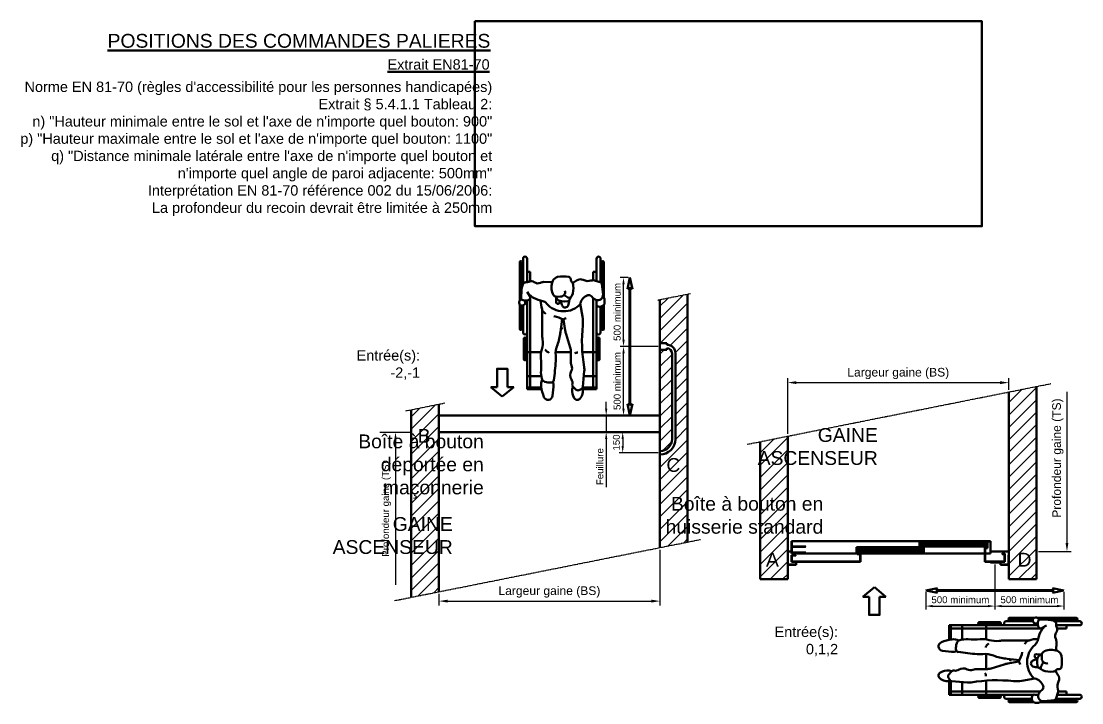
# Model space of a CAD drawing. Header units: millimetres. Extents: x -113 to 75846, y -14769 to 18394.
# Drawn here: x 25224 to 32901, y -14769 to -9835 of the extents above; entities that cross this region are included whole.
import ezdxf

# ---------------------------------------------------------------- set-up
doc = ezdxf.new("R2010")
doc.units = ezdxf.units.MM
doc.linetypes.add('AM_ISO02W050', pattern=[7.5, 6, -1.5])
doc.linetypes.add('AM_ISO08W050', pattern=[18, 12, -1.5, 3, -1.5])
for name, color, linetype, lineweight in [('AM_0', 7, 'Continuous', 50), ('AM_1', 14, 'Continuous', 50), ('AM_5', 3, 'Continuous', 25), ('AM_7', 4, 'AM_ISO08W050', 25), ('AM_8', 1, 'Continuous', 25), ('Cadre', 7, 'Continuous', 50), ('LDCar-AM_0', 7, 'Continuous', 50), ('LDCar-AM_3', 6, 'AM_ISO02W050', 25), ('LDCar-AM_8', 1, 'Continuous', 25), ('LDElectricalComponents-AM_0', 7, 'Continuous', 50), ('LDHallButton-AM_0', 7, 'Continuous', 50), ('LDHallButton-AM_6', 2, 'Continuous', 35), ('LDShaft-AM_0', 7, 'Continuous', 50), ('LDShaft-AM_6', 2, 'Continuous', 35)]:
    doc.layers.add(name, color=color, linetype=linetype, lineweight=lineweight)
doc.styles.add('LD', font='ARIALUNI.TTF')
doc.styles.get("Standard").update_dxf_attribs({"font": 'ARIALUNI.TTF'})
doc.dimstyles.new('seb$0', dxfattribs={"dimscale": 10, "dimtxt": 2.5, "dimasz": 2.5, "dimexe": 1.25, "dimexo": 0.625, "dimgap": 1, "dimtad": 1, "dimdec": 0, "dimtxsty": 'Standard', "dimcen": 2.5, "dimadec": 0, "dimazin": 0, "dimtfac": 1, "dimtdec": 0, "dimtmove": 0, "dimatfit": 3, "dimfxl": 1, "dimarcsym": 0})
pattern_1 = [(45, (-32186.34, -15099.25), (-44.90128, 44.90128), [])]

# ---------------------------------------------------------------- blocks, each defined once
blk = doc.blocks.new('*D624')
at = {"layer": 'AM_5', "color": 0, "lineweight": -2, "transparency": 16777216}
for p, q in [((29847.2, -13661), (29847.2, -14064.2)), ((28247.2, -13980.8), (28247.2, -14064.2)), ((28309.7, -14033), (29784.7, -14033))]:
    blk.add_line(p, q, dxfattribs=at)
at = {"layer": 'AM_5', "color": 0, "transparency": 16777216}
for points in [[(28309.7, -14022.5), (28309.7, -14043.4), (28247.2, -14033)], [(29784.7, -14022.5), (29784.7, -14043.4), (29847.2, -14033)]]:
    blk.add_solid(points, dxfattribs=at)
at = {"layer": 'Defpoints', "color": 0, "transparency": 16777216}
for p in [(29847.2, -13645.4), (28247.2, -13965.1), (29847.2, -14033)]:
    blk.add_point(p, dxfattribs=at)
at = {"layer": 'AM_5', "color": 0, "transparency": 16777216, "insert": (29047.2, -13967), "char_height": 62.5, "attachment_point": 5}
blk.add_mtext('Largeur gaine (BS)', dxfattribs=at)
blk = doc.blocks.new('*D625')
at = {"layer": 'AM_5', "color": 0, "lineweight": -2, "transparency": 16777216}
for p, q in [((29834.7, -12809.6), (29552.7, -12809.6)), ((29577.7, -12859.6), (29577.7, -12909.6)), ((29834.7, -12959.6), (29552.7, -12959.6))]:
    blk.add_line(p, q, dxfattribs=at)
at = {"layer": 'AM_5', "color": 0, "transparency": 16777216}
for points in [[(29569.3, -12859.6), (29586, -12859.6), (29577.7, -12809.6)], [(29569.3, -12909.6), (29586, -12909.6), (29577.7, -12959.6)]]:
    blk.add_solid(points, dxfattribs=at)
at = {"layer": 'Defpoints', "color": 0, "transparency": 16777216}
for p in [(29847.2, -12809.6), (29577.7, -12959.6), (29847.2, -12959.6)]:
    blk.add_point(p, dxfattribs=at)
at = {"layer": 'AM_5', "color": 0, "transparency": 16777216, "insert": (29532.1, -12884.6), "char_height": 50, "attachment_point": 5, "rotation": 90}
blk.add_mtext('150', dxfattribs=at)
blk = doc.blocks.new('*D626')
at = {"layer": 'AM_5', "color": 0, "lineweight": -2, "transparency": 16777216}
for p, q in [((29458, -12639.6), (29458, -12589.6)), ((29696.1, -12689.6), (29433, -12689.6)), ((29458, -12689.6), (29458, -12809.6)), ((29696.1, -12809.6), (29433, -12809.6)), ((29458, -12859.6), (29458, -13209.1))]:
    blk.add_line(p, q, dxfattribs=at)
at = {"layer": 'AM_5', "color": 0, "transparency": 16777216}
for points in [[(29449.7, -12639.6), (29466.4, -12639.6), (29458, -12689.6)], [(29449.7, -12859.6), (29466.4, -12859.6), (29458, -12809.6)]]:
    blk.add_solid(points, dxfattribs=at)
at = {"layer": 'Defpoints', "color": 0, "transparency": 16777216}
for p in [(29708.6, -12689.6), (29458, -12809.6), (29708.6, -12809.6)]:
    blk.add_point(p, dxfattribs=at)
at = {"layer": 'AM_5', "color": 0, "transparency": 16777216, "insert": (29412.6, -13059.3), "char_height": 50, "attachment_point": 5, "rotation": 90}
blk.add_mtext('Feuillure', dxfattribs=at)
blk = doc.blocks.new('*D627')
at = {"layer": 'AM_5', "color": 0, "lineweight": -2, "transparency": 16777216}
for p, q in [((29834.7, -12189.6), (29558.5, -12189.6)), ((29583.5, -12639.6), (29583.5, -12239.6)), ((29617.5, -12689.6), (29558.5, -12689.6))]:
    blk.add_line(p, q, dxfattribs=at)
at = {"layer": 'AM_5', "color": 0, "transparency": 16777216}
for points in [[(29575.1, -12239.6), (29591.8, -12239.6), (29583.5, -12189.6)], [(29575.1, -12639.6), (29591.8, -12639.6), (29583.5, -12689.6)]]:
    blk.add_solid(points, dxfattribs=at)
at = {"layer": 'Defpoints', "color": 0, "transparency": 16777216}
for p in [(29583.5, -12189.6), (29847.2, -12189.6), (29630, -12689.6)]:
    blk.add_point(p, dxfattribs=at)
at = {"layer": 'AM_5', "color": 0, "transparency": 16777216, "insert": (29537.9, -12439.6), "char_height": 50, "attachment_point": 5, "rotation": 90}
blk.add_mtext('500 minimum', dxfattribs=at)
blk = doc.blocks.new('*D628')
at = {"layer": 'AM_5', "color": 0, "lineweight": -2, "transparency": 16777216}
for p, q in [((29617.5, -11689.6), (29558.5, -11689.6)), ((29583.5, -12139.6), (29583.5, -11739.6)), ((29834.7, -12189.6), (29558.5, -12189.6))]:
    blk.add_line(p, q, dxfattribs=at)
at = {"layer": 'AM_5', "color": 0, "transparency": 16777216}
for points in [[(29575.1, -11739.6), (29591.8, -11739.6), (29583.5, -11689.6)], [(29575.1, -12139.6), (29591.8, -12139.6), (29583.5, -12189.6)]]:
    blk.add_solid(points, dxfattribs=at)
at = {"layer": 'Defpoints', "color": 0, "transparency": 16777216}
for p in [(29583.5, -11689.6), (29630, -11689.6), (29847.2, -12189.6)]:
    blk.add_point(p, dxfattribs=at)
at = {"layer": 'AM_5', "color": 0, "transparency": 16777216, "insert": (29537.9, -11939.6), "char_height": 50, "attachment_point": 5, "rotation": 90}
blk.add_mtext('500 minimum', dxfattribs=at)
blk = doc.blocks.new('Double fleche 500')
h = blk.add_hatch(color=256)
h.paths.add_polyline_path([(-416.2, -17.6), (-428.4, -2.5), (0, -2.5), (428.4, -2.5), (416.2, -17.6), (500, 0), (416.2, 17.6), (428.4, 2.5), (0, 2.5), (-428.4, 2.5), (-416.2, 17.6), (-500, 0)])
edge = h.paths.add_edge_path(flags=17)
edge.add_line((-416.2, -17.6), (-428.4, -2.5))
edge.add_line((-500, 0), (-416.2, -17.6))
edge.add_line((-500, 0), (-416.2, 17.6))
edge.add_line((-416.2, 17.6), (-428.4, 2.5))
edge.add_line((-428.4, 2.5), (0, 2.5))
edge.add_line((0, 2.5), (0, -2.5))
edge.add_line((0, -2.5), (-428.4, -2.5))
edge = h.paths.add_edge_path(flags=17)
edge.add_line((0, 2.5), (0, -2.5))
edge.add_line((428.4, 2.5), (0, 2.5))
edge.add_line((416.2, 17.6), (428.4, 2.5))
edge.add_line((500, 0), (416.2, 17.6))
edge.add_line((500, 0), (416.2, -17.6))
edge.add_line((416.2, -17.6), (428.4, -2.5))
edge.add_line((0, -2.5), (428.4, -2.5))
for p, q in [((-500, 0), (-416.2, 17.6)), ((-500, 0), (-416.2, -17.6)), ((-416.2, 17.6), (-428.4, 2.5)), ((500, 0), (416.2, 17.6)), ((416.2, 17.6), (428.4, 2.5)), ((500, 0), (416.2, -17.6)), ((-416.2, -17.6), (-428.4, -2.5)), ((416.2, -17.6), (428.4, -2.5))]:
    blk.add_line(p, q)
for points in [[(-428.4, 2.5), (0, 2.5), (0, -2.5), (-428.4, -2.5)], [(428.4, 2.5), (0, 2.5), (0, -2.5), (428.4, -2.5)]]:
    blk.add_lwpolyline(points)
blk = doc.blocks.new('A$C35B1187E')
at = {"color": 0, "linetype": 'ByBlock'}
for p, q in [((358, 658.8), (335.2, 658.6)), ((15.6, 628.1), (198.7, 628.1)), ((15.6, 596.9), (189.6, 596.9)), ((42.2, 653.7), (320.3, 653.7)), ((42.2, 638.1), (211.4, 638.1)), ((118.3, 571.9), (118.3, 596.9)), ((293, 647), (212.8, 638.3)), ((340, 596.9), (359.1, 596.9)), ((370.6, 596.9), (1022.8, 596.9)), ((372.6, 653.7), (557.8, 653.7)), ((384.1, 638.1), (557.8, 638.1)), ((386.6, 628.1), (584.4, 628.1)), ((633.3, 621), (791.5, 621)), ((633.3, 604), (791.5, 604)), ((737.5, 596.9), (737.5, 487.6)), ((922.8, 498.9), (922.8, 596.9)), ((1011, 490), (1011, 596.9)), ((1022.8, 489.8), (1022.8, 596.9)), ((118.3, 571.9), (182.8, 571.9)), ((321.2, 571.9), (1022.8, 571.9)), ((1004.8, 491.6), (883, 502.5)), ((362.5, 471.6), (463.2, 488.8)), ((1027.6, 440.9), (1009, 418.7)), ((1029.4, 466.8), (1019.5, 482.6)), ((313.6, 399), (332.9, 388.5)), ((345.5, 351.4), (342.5, 374.6)), ((345.6, 349.7), (344.4, 326.2)), ((481.8, 330.4), (600.6, 315.6)), ((485, 341.1), (571.5, 355.7)), ((701, 393.2), (598.8, 362.1)), ((737.5, 398.6), (737.5, 281.5)), ((805.2, 398.3), (737.7, 398.6)), ((197, 255.4), (195.6, 189.9)), ((308, 281.8), (322, 289.8)), ((309.5, 294.1), (308.2, 318.5)), ((315, 285.8), (350.5, 284.4)), ((343, 317.3), (357, 310.6)), ((1075.3, 257.5), (1004.8, 265.2)), ((406.5, 176.6), (601.5, 177.7)), ((737.5, 169.6), (737.5, 60.6)), ((922.8, 170.6), (922.8, 60.6)), ((1011, 170.6), (1011, 60.6)), ((1022.8, 172.7), (1022.8, 60.6)), ((118.3, 85.6), (190.4, 85.6)), ((118.3, 85.6), (118.3, 60.6)), ((288.3, 70.9), (310.7, 98.6)), ((300.2, 85.6), (1022.8, 85.6)), ((15.6, 60.6), (198, 60.6)), ((15.6, 29.4), (211.3, 29.4)), ((42.2, 19.4), (247.1, 19.4)), ((42.2, 3.7), (342.3, 3.7)), ((271.3, 60.7), (305.5, 81.2)), ((292.2, 75.8), (292.2, 73.3)), ((344, 2.4), (335.8, 8.5)), ((338.6, 60.6), (1022.8, 60.6)), ((367.5, 2.8), (353.9, 0.2)), ((370.2, 3.7), (557.8, 3.7)), ((376.3, 29.4), (584.4, 29.4)), ((377.2, 19.4), (557.8, 19.4)), ((633.3, 53.5), (791.5, 53.5)), ((633.3, 36.5), (791.5, 36.5))]:
    blk.add_line(p, q, dxfattribs=at)
for centre, radius, start, end in [((335.4, 633.1), 25.6, 90.37342, 154.09629), ((358.2, 635.9), 22.9, 50.99819, 90.37342), ((15.6, 612.5), 15.6, 90, 270), ((42.2, 645.9), 7.81, 90, 270), ((236.3, 569.2), 53.6, 157.14854, 196.56944), ((20.2, 660.3), 180.9, 337.14854, 348.55295), ((214.7, 620.9), 17.5, 96.17376, 168.55295), ((297.3, 607.5), 39.7, 338.14341, 96.17376), ((267.5, 619.5), 71.8, 304.54853, 338.14341), ((349.5, 561.8), 36.3, 74.40904, 113.68288), ((364.8, 616.6), 20.6, 254.40904, 336.70713), ((348.3, 623.7), 38.6, 336.70713, 50.99819), ((557.8, 645.9), 7.81, 270, 90), ((584.4, 612.5), 15.6, 270, 90), ((633.3, 612.5), 8.5, 90, 270), ((791.5, 612.5), 8.5, 270, 90), ((224.1, 472.3), 49.5, 153.51661, 217.52221), ((106.9, 530.7), 81.4, 333.51661, 16.56944), ((323.6, 538), 27.2, 124.54853, 199.94441), ((382.9, 559.5), 90.2, 199.94441, 256.94517), ((503.9, 250.2), 242, 84.16195, 99.68494), ((652.7, 1705.2), 1220.5, 264.16195, 279.48946), ((872.8, 388.1), 114.8, 84.89292, 99.48946), ((1003.1, 472.4), 19.3, 32.09613, 84.89292), ((1040, 407.4), 84.2, 47.16594, 107.40343), ((92.3, 371.1), 116.6, 19.72567, 37.52221), ((226.6, 372.6), 45.1, 96.4099, 131.32895), ((241.3, 241.4), 177.1, 69.58637, 96.4099), ((246.1, 344.3), 176.1, 310.66122, 46.68578), ((765.5, 447.8), 25.2, 169.37709, 225.31336), ((976.5, 357.4), 53.8, 79.8776, 122.08467), ((990.3, 434.3), 24.4, 259.8776, 320.06925), ((1028, 450.2), 40.4, 237.72186, 264.89343), ((1034.8, 526.6), 117.1, 264.89343, 299.17313), ((1010.6, 455.1), 22.1, 320.06925, 32.09613), ((1078.3, 448.7), 27.9, 299.17313, 47.16594), ((402.5, 340.3), 249.4, 170.21672, 190.04427), ((174.8, 379.5), 18.4, 90.95353, 170.21672), ((174, 432.4), 34.5, 270.95353, 311.32895), ((272.4, 318.5), 35.8, 360, 105.43766), ((623.6, 191.3), 360.4, 149.17006, 154.88479), ((295.5, 387.1), 21.7, 329.17006, 69.58637), ((324, 372.2), 18.6, 7.52313, 61.37121), ((337.7, 277.3), 108, 68.46799, 90.23807), ((338.4, 413.4), 89.7, 273.70757, 297.29496), ((336.3, 350.2), 9.29, 357.10578, 7.52313), ((368.5, 355.2), 24.2, 297.29496, 68.46799), ((637.7, 241), 179.7, 147.27401, 171.21954), ((642, 420.2), 175.8, 199.37032, 207.81627), ((535.2, 570.8), 218.1, 279.57559, 286.94451), ((737.2, 274.4), 124.3, 89.74606, 106.94451), ((805.6, 499.7), 101.4, 269.74606, 290.12721), ((858.8, 354.6), 53.2, 61.11069, 110.12721), ((914.7, 455.9), 62.5, 241.11069, 302.08467), ((206.7, 305.6), 50.5, 190.04427, 248.13351), ((237.1, 381.2), 132.1, 248.13351, 292.37391), ((273.7, 292.2), 35.8, 292.37391, 3.03449), ((299.9, 328.5), 44.5, 299.72508, 357.10578), ((351, 298.2), 13.8, 267.82718, 64.23101), ((562.7, 10.5), 307.5, 67.38792, 85.66797), ((746.5, 452), 170.8, 247.38792, 276.05598), ((789.1, 50.6), 232.9, 85.58298, 96.05598), ((633.6, -1962.7), 2252.1, 81.83902, 85.58298), ((950.2, 245), 21.9, 1.28805, 81.83902), ((995.2, 177.2), 88.5, 83.76268, 109.54927), ((1071.5, 223.2), 34.5, 291.96917, 83.76268), ((251.4, 188.7), 55.8, 178.71911, 206.46299), ((-83.3, 291.3), 440.2, 335.81716, 345.64405), ((336.3, 391.9), 226.4, 270.56983, 288.07444), ((397.2, 168.4), 55.8, 130.66122, 165.64405), ((389.5, 226.1), 54.6, 295.10488, 338.82747), ((599.9, 468.2), 290.5, 270.31203, 277.44931), ((663, -13.8), 195.6, 74.16987, 97.44931), ((768.6, 358.7), 191.6, 254.16987, 274.49755), ((693.1, 245.9), 51, 298.693, 344.33584), ((835.5, -492.5), 662.3, 86.30243, 94.49755), ((890.8, 362.8), 194.8, 266.30243, 284.83546), ((931.5, 209.2), 35.9, 284.83546, 343.48227), ((991.1, 257.7), 89.1, 242.65292, 278.26104), ((820.5, 242.1), 151.6, 343.48227, 1.28805), ((953.7, 515.3), 349.5, 278.26104, 291.96917), ((227.2, 93.5), 37.6, 143.1315, 205.21489), ((160.6, 143.4), 45.6, 323.1315, 26.46299), ((316.4, 63), 21.3, 14.35284, 121.02908), ((266.4, 134.3), 56.9, 321.10071, 335.81716), ((15.6, 45), 15.6, 90, 270), ((42.2, 11.5), 7.81, 90, 270), ((143.7, 54.2), 54.6, 356.22682, 25.21489), ((219.2, 49.2), 21, 176.22682, 235.4123), ((246, 88.1), 68.3, 235.4123, 263.54568), ((329, 821.9), 806.7, 263.54568, 269.2953), ((319.3, 33.7), 18.4, 269.2953, 346.28905), ((342.3, 17.3), 11, 166.41853, 233.80498), ((259.1, 48.4), 80.4, 346.28905, 14.35284), ((355.1, 69.8), 24.1, 229.48939, 277.82653), ((351.5, 12.7), 12.8, 233.80498, 280.69904), ((360.2, 32.8), 13.2, 37.77997, 97.82653), ((365.8, 11.9), 9.34, 280.69904, 334.40644), ((345.7, 21.5), 31.5, 334.40644, 37.77997), ((557.8, 11.5), 7.81, 270, 90), ((584.4, 45), 15.6, 270, 90), ((633.3, 45), 8.5, 90, 270), ((791.5, 45), 8.5, 270, 90)]:
    blk.add_arc(centre, radius, start, end, dxfattribs=at)
blk = doc.blocks.new('*D629')
at = {"layer": 'AM_5', "color": 0, "lineweight": -2, "transparency": 16777216}
for p, q in [((32271.9, -13767), (32271.9, -14094)), ((32771.9, -13968.3), (32771.9, -14094)), ((32321.9, -14069), (32721.9, -14069))]:
    blk.add_line(p, q, dxfattribs=at)
at = {"layer": 'AM_5', "color": 0, "transparency": 16777216}
for points in [[(32321.9, -14060.6), (32321.9, -14077.3), (32271.9, -14069)], [(32721.9, -14060.6), (32721.9, -14077.3), (32771.9, -14069)]]:
    blk.add_solid(points, dxfattribs=at)
at = {"layer": 'Defpoints', "color": 0, "transparency": 16777216}
for p in [(32271.9, -13754.5), (32771.9, -13955.8), (32771.9, -14069)]:
    blk.add_point(p, dxfattribs=at)
at = {"layer": 'AM_5', "color": 0, "transparency": 16777216, "insert": (32521.9, -14023.4), "char_height": 50, "attachment_point": 5}
blk.add_mtext('500 minimum', dxfattribs=at)
blk = doc.blocks.new('*D630')
at = {"layer": 'AM_5', "color": 0, "lineweight": -2, "transparency": 16777216}
for p, q in [((32271.9, -13767), (32271.9, -14094)), ((31771.9, -13968.3), (31771.9, -14094)), ((31821.9, -14069), (32221.9, -14069))]:
    blk.add_line(p, q, dxfattribs=at)
at = {"layer": 'AM_5', "color": 0, "transparency": 16777216}
for points in [[(31821.9, -14060.6), (31821.9, -14077.3), (31771.9, -14069)], [(32221.9, -14060.6), (32221.9, -14077.3), (32271.9, -14069)]]:
    blk.add_solid(points, dxfattribs=at)
at = {"layer": 'Defpoints', "color": 0, "transparency": 16777216}
for p in [(32271.9, -13754.5), (31771.9, -13955.8), (32271.9, -14069)]:
    blk.add_point(p, dxfattribs=at)
at = {"layer": 'AM_5', "color": 0, "transparency": 16777216, "insert": (32021.9, -14023.4), "char_height": 50, "attachment_point": 5}
blk.add_mtext('500 minimum', dxfattribs=at)
blk = doc.blocks.new('*D631')
at = {"layer": 'AM_5', "color": 0, "lineweight": -2, "transparency": 16777216}
for p, q in [((30772.4, -12823.1), (30772.4, -12419.9)), ((32372.4, -12503.3), (32372.4, -12419.9)), ((30834.9, -12451.2), (32309.9, -12451.2))]:
    blk.add_line(p, q, dxfattribs=at)
at = {"layer": 'AM_5', "color": 0, "transparency": 16777216}
for points in [[(30834.9, -12440.7), (30834.9, -12461.6), (30772.4, -12451.2)], [(32309.9, -12440.7), (32309.9, -12461.6), (32372.4, -12451.2)]]:
    blk.add_solid(points, dxfattribs=at)
at = {"layer": 'Defpoints', "color": 0, "transparency": 16777216}
for p in [(32372.4, -12451.2), (32372.4, -12519), (30772.4, -12838.7)]:
    blk.add_point(p, dxfattribs=at)
at = {"layer": 'AM_5', "color": 0, "transparency": 16777216, "insert": (31572.4, -12385.2), "char_height": 62.5, "attachment_point": 5}
blk.add_mtext('Largeur gaine (BS)', dxfattribs=at)
blk = doc.blocks.new('*D632')
at = {"layer": 'AM_5', "color": 0, "lineweight": -2, "transparency": 16777216}
for p, q in [((32793.6, -12519), (32793.6, -13612)), ((32588.1, -13674.5), (32824.8, -13674.5))]:
    blk.add_line(p, q, dxfattribs=at)
at = {"layer": 'AM_5', "color": 0, "transparency": 16777216}
blk.add_solid([(32783.2, -13612), (32804, -13612), (32793.6, -13674.5)], dxfattribs=at)
at = {"layer": 'Defpoints', "color": 0, "transparency": 16777216}
for p in [(32372.4, -12519), (32572.4, -13674.5), (32793.6, -13674.5)]:
    blk.add_point(p, dxfattribs=at)
at = {"layer": 'AM_5', "color": 0, "transparency": 16777216, "insert": (32727.6, -12997.4), "char_height": 62.5, "attachment_point": 5, "rotation": 90}
blk.add_mtext('Profondeur gaine (TS)', dxfattribs=at)
blk = doc.blocks.new('_NONE')
blk = doc.blocks.new('LD_20100929091327_00000094')
at = {"layer": 'LDHallButton-AM_0'}
for p, q in [((32.5, 0), (-32.5, 0)), ((-32.5, 0), (-32.5, -5)), ((32.5, -5), (32.5, 0)), ((-32.5, -5), (32.5, -5))]:
    blk.add_line(p, q, dxfattribs=at)
blk = doc.blocks.new('LD_20100929091327_00000095')
at = {"layer": 'LDShaft-AM_0'}
for p, q in [((-976, 50), (-977, 50)), ((-977, 50), (-977, -20.5)), ((-976, -19.5), (-976, 50)), ((-916, 0), (-917, 0)), ((-917, 0), (-917, -19.5)), ((-916, -20.5), (-916, 0)), ((563, 0), (562, 0)), ((562, 0), (562, -20.5)), ((563, -19.5), (563, 0)), ((623, 50), (622, 50)), ((622, 50), (622, -19.5)), ((623, -20.5), (623, 50)), ((-977, -20.5), (-916, -20.5)), ((-917, -19.5), (-976, -19.5)), ((562, -20.5), (623, -20.5)), ((622, -19.5), (563, -19.5))]:
    blk.add_line(p, q, dxfattribs=at)

msp = doc.modelspace()

# ---------------------------------------------------------------- hatches: boundary and pattern name
at = {"layer": 'AM_8'}
h = msp.add_hatch(dxfattribs=at)
h.set_pattern_fill('ANSI31', color=256, scale=20, style=0)
h.set_pattern_definition([(45, (-31326.655, -18740.42), (-44.90128, 44.90128), [])])
edge = h.paths.add_edge_path()
edge.add_line((30047.2, -11812.4), (29847.2, -11852.4))
edge.add_line((29847.2, -11852.4), (29847.2, -12164.6))
edge.add_line((29847.2, -12164.6), (29897.2, -12164.6))
edge.add_line((29897.2, -12164.6), (29897.2, -12177.1))
edge.add_arc((29897.2, -12239.6), 62.5, 0, 90, ccw=False)
edge.add_line((29959.7, -12239.6), (29959.7, -12859.6))
edge.add_arc((29847.2, -12859.6), 112.5, -90, 0, ccw=False)
edge.add_line((29847.2, -12972.1), (29847.2, -13645.4))
edge.add_line((29847.2, -13645.4), (30047.2, -13605.4))
edge.add_line((30047.2, -13605.4), (30047.2, -11812.4))
h = msp.add_hatch(dxfattribs=at)
h.set_pattern_fill('ANSI31', color=256, scale=20, style=0)
h.set_pattern_definition(pattern_1)
edge = h.paths.add_edge_path()
edge.add_arc((29897.2, -12239.6), 37.5, 0, 90)
edge.add_line((29897.2, -12202.1), (29897.2, -12214.6))
edge.add_line((29897.2, -12214.6), (29847.2, -12214.6))
edge.add_line((29847.2, -12214.6), (29847.2, -12947.1))
edge.add_arc((29847.2, -12859.6), 87.5, 270, 360)
edge.add_line((29934.7, -12859.6), (29934.7, -12239.6))
h = msp.add_hatch(dxfattribs=at)
h.set_pattern_fill('ANSI31', color=256, scale=20, style=0)
h.set_pattern_definition([(45, (8176.03, -16587.005), (-44.90128, 44.90128), [])])
h.paths.add_polyline_path([(32372.4, -12519), (32572.4, -12479), (32572.4, -13874.5), (32372.4, -13874.5)])
h.paths.add_polyline_path([(30772.4, -13674.5), (30773.2, -13674.5)])
edge = h.paths.add_edge_path(flags=17)
edge.add_line((32372.4, -13234.5), (32372.4, -12519))
edge.add_line((32372.4, -13674.5), (32372.4, -13374.5))
h = msp.add_hatch(dxfattribs=at)
h.set_pattern_fill('ANSI31', color=256, scale=20, style=0)
h.set_pattern_definition(pattern_1)
h.paths.add_polyline_path([(28047.2, -14005.1), (28247.2, -13965.1), (28247.2, -12609.6), (28047.2, -12649.5)])
h = msp.add_hatch(dxfattribs=at)
h.set_pattern_fill('ANSI31', color=256, scale=20, style=0)
h.set_pattern_definition([(45, (14438.035, -3589.795), (-44.90128, 44.90128), [])])
h.paths.add_polyline_path([(30572.4, -12878.7), (30572.4, -13874.5), (30772.4, -13874.5), (30772.4, -12838.7)])
edge = h.paths.add_edge_path(flags=17)
edge.add_line((30772.4, -13165.5), (30772.4, -13674.5))

# ---------------------------------------------------------------- linework, layer by layer
at = {"layer": 'AM_0'}
for p, q in [((30047.2, -11812.4), (30047.2, -13605.4)), ((29847.2, -12164.6), (29847.2, -11852.4)), ((29897.2, -12164.6), (29847.2, -12164.6)), ((29847.2, -12164.6), (29847.2, -12214.6)), ((29897.2, -12177.1), (29897.2, -12164.6)), ((29897.2, -12214.6), (29897.2, -12202.1)), ((29847.2, -12214.6), (29847.2, -12947.1)), ((29847.2, -12214.6), (29897.2, -12214.6)), ((29934.7, -12239.6), (29934.7, -12859.6)), ((29959.7, -12239.6), (29959.7, -12859.6)), ((28706, -12551.2), (28623.7, -12483.1)), ((28623.7, -12483.1), (28668.5, -12483.1)), ((28706, -12551.2), (28788.4, -12483.1)), ((28743.5, -12483.1), (28788.4, -12483.1)), ((28047.2, -14005.1), (28047.2, -12649.5)), ((28247.2, -13965.1), (28247.2, -12609.6)), ((28247.2, -12689.6), (29847.2, -12689.6)), ((28247.2, -12809.6), (29847.2, -12809.6)), ((29847.2, -12947.1), (29847.2, -12972.1)), ((29847.2, -12972.1), (29847.2, -12947.1)), ((29847.2, -12972.1), (29847.2, -13645.4)), ((30799.4, -13674.5), (30772.4, -13674.5)), ((32372.4, -13674.5), (32239.4, -13674.5)), ((31399.1, -13932.9), (31316.8, -14001)), ((31399.1, -13932.9), (31481.4, -14001)), ((31316.8, -14001), (31361.6, -14001)), ((31436.6, -14001), (31481.4, -14001))]:
    msp.add_line(p, q, dxfattribs=at)
msp.add_lwpolyline([(28508.2, -9834.5), (32178.4, -9834.5), (32178.4, -11319.6), (28508.2, -11319.6)], close=True, dxfattribs=at)
for points in [[(28668.5, -12483.1), (28668.5, -12351.2), (28743.5, -12351.2), (28743.5, -12483.1)], [(31361.6, -14001), (31361.6, -14132.9), (31436.6, -14132.9), (31436.6, -14001)]]:
    msp.add_lwpolyline(points, dxfattribs=at)
for centre, radius, start, end in [((29897.2, -12239.6), 62.5, 0, 90), ((29897.2, -12239.6), 37.5, 0, 90), ((29847.2, -12859.6), 87.5, 270, 0), ((29847.2, -12859.6), 112.5, 270, 0)]:
    msp.add_arc(centre, radius, start, end, dxfattribs=at)
for p in [(29136.7, -12057.6), (29136.7, -12057.6), (32382.4, -14459.7), (32382.4, -14459.7)]:
    msp.add_point(p, dxfattribs=at)
at = {"layer": 'AM_5'}
for p, q in [((27819.2, -12809.6), (28047.2, -12809.6)), ((27933.2, -12859.6), (27933.2, -13915.1))]:
    msp.add_line(p, q, dxfattribs=at)
msp.add_solid([(27924.9, -12859.6), (27941.5, -12859.6), (27933.2, -12809.6)], dxfattribs=at)
at = {"layer": 'AM_7'}
for p, q in [((30047.2, -11812.4), (29847.2, -11852.4)), ((30068.4, -11808.2), (30047.2, -11812.4)), ((29847.2, -11852.4), (29831.3, -11855.6)), ((32372.4, -12519), (32572.4, -12479)), ((32572.4, -12479), (32677.9, -12457.9)), ((30772.4, -12838.7), (32372.4, -12519)), ((28047.2, -12649.5), (28006.1, -12657.7)), ((28247.2, -12609.6), (28047.2, -12649.5)), ((28289.6, -12601.1), (28247.2, -12609.6)), ((30477.9, -12897.6), (30572.4, -12878.7)), ((30572.4, -12878.7), (30772.4, -12838.7)), ((30047.2, -13605.4), (30139.9, -13586.9)), ((28247.2, -13965.1), (29847.2, -13645.4)), ((29847.2, -13645.4), (30047.2, -13605.4)), ((28047.2, -14005.1), (28247.2, -13965.1)), ((27924.8, -14029.6), (28047.2, -14005.1))]:
    msp.add_line(p, q, dxfattribs=at)
at = {"layer": 'LDCar-AM_0'}
for p, q in [((31727, -13599.5), (30799.4, -13599.5)), ((30799.4, -13599.5), (30799.4, -13689.5)), ((31756.9, -13641.5), (31269.5, -13641.5)), ((31269.5, -13641.5), (31269.5, -13679.5)), ((32214.4, -13598.5), (31727, -13598.5)), ((31727, -13598.5), (31727, -13636.5)), ((31727, -13636.5), (32214.4, -13636.5)), ((31756.9, -13679.5), (31756.9, -13641.5)), ((32199.4, -13645.5), (32199.4, -13749.5)), ((32215.4, -13645.5), (32199.4, -13645.5)), ((32202.4, -13746.5), (32202.4, -13648.5)), ((32202.4, -13648.5), (32218.4, -13648.5)), ((32214.4, -13636.5), (32214.4, -13598.5)), ((32215.4, -13599.5), (32214.4, -13599.5)), ((32229.4, -13599.5), (32215.4, -13599.5)), ((32215.4, -13599.5), (32215.4, -13645.5)), ((32218.4, -13602.5), (32229.4, -13602.5)), ((32218.4, -13648.5), (32218.4, -13602.5)), ((32239.4, -13599.5), (32229.4, -13599.5)), ((32229.4, -13602.5), (32229.4, -13599.5)), ((32239.4, -13689.5), (32239.4, -13599.5)), ((30799.4, -13689.5), (32199.4, -13689.5)), ((30799.4, -13699.5), (30799.4, -13749.5)), ((30831.4, -13699.5), (30799.4, -13699.5)), ((30802.4, -13746.5), (30802.4, -13702.5)), ((30802.4, -13702.5), (30831.4, -13702.5)), ((30831.4, -13702.5), (30831.4, -13699.5)), ((31269.5, -13679.5), (31756.9, -13679.5)), ((31299.4, -13689.5), (31274.4, -13689.5)), ((31274.4, -13689.5), (31274.4, -13692.5)), ((31274.4, -13692.5), (31296.4, -13692.5)), ((31296.4, -13692.5), (31296.4, -13746.5)), ((31299.4, -13749.5), (31299.4, -13689.5)), ((32202.4, -13689.5), (32239.4, -13689.5)), ((32344.4, -13689.5), (32324.4, -13689.5)), ((32324.4, -13689.5), (32324.4, -13692.5)), ((32324.4, -13692.5), (32341.4, -13692.5)), ((32341.4, -13692.5), (32341.4, -13746.5)), ((32344.4, -13749.5), (32344.4, -13689.5)), ((30799.4, -13749.5), (31299.4, -13749.5)), ((31296.4, -13746.5), (30802.4, -13746.5)), ((32199.4, -13749.5), (32344.4, -13749.5)), ((32341.4, -13746.5), (32202.4, -13746.5))]:
    msp.add_line(p, q, dxfattribs=at)
at = {"layer": 'LDCar-AM_3'}
for p, q in [((30904.4, -13598.5), (30804.4, -13598.5)), ((30804.4, -13598.5), (30804.4, -13636.5)), ((30804.4, -13636.5), (30904.4, -13636.5)), ((30904.4, -13641.5), (30804.4, -13641.5)), ((30804.4, -13641.5), (30804.4, -13679.5)), ((30805.4, -13599.5), (30904.4, -13599.5)), ((30805.4, -13635.5), (30805.4, -13599.5)), ((30904.4, -13635.5), (30805.4, -13635.5)), ((30805.4, -13642.5), (30904.4, -13642.5)), ((30805.4, -13678.5), (30805.4, -13642.5)), ((30904.4, -13599.5), (30904.4, -13598.5)), ((30904.4, -13636.5), (30904.4, -13635.5)), ((30904.4, -13642.5), (30904.4, -13641.5)), ((30804.4, -13679.5), (30904.4, -13679.5)), ((30904.4, -13678.5), (30805.4, -13678.5)), ((30904.4, -13679.5), (30904.4, -13678.5))]:
    msp.add_line(p, q, dxfattribs=at)
at = {"layer": 'LDCar-AM_8'}
for p, q in [((31269.4, -13651), (31756.9, -13651)), ((31269.4, -13660.5), (31756.9, -13660.5)), ((31726.9, -13608), (32214.4, -13608)), ((31726.9, -13617.5), (32214.4, -13617.5)), ((31726.9, -13627), (32214.4, -13627)), ((31269.4, -13670), (31756.9, -13670))]:
    msp.add_line(p, q, dxfattribs=at)
at = {"layer": 'LDShaft-AM_0'}
for p, q in [((32572.4, -13874.5), (32572.4, -12479)), ((32372.4, -13234.5), (32372.4, -12519)), ((32372.4, -12519), (32372.4, -13874.5)), ((30572.4, -12878.7), (30572.4, -13874.5)), ((30772.4, -13874.5), (30772.4, -12838.7)), ((30772.4, -12969.5), (30772.4, -13143.5)), ((30772.4, -13165.5), (30772.4, -13674.5)), ((32372.4, -13674.5), (32372.4, -13374.5)), ((30773.2, -13674.5), (30772.4, -13674.5)), ((30773.2, -13674.5), (30772.4, -13674.5)), ((30772.4, -13674.5), (30773.2, -13674.5)), ((30772.4, -13674.5), (30773.2, -13674.5)), ((32372.4, -13714.5), (32372.4, -13754.5)), ((30572.4, -13874.5), (30772.4, -13874.5)), ((32372.4, -13874.5), (32572.4, -13874.5))]:
    msp.add_line(p, q, dxfattribs=at)

# ---------------------------------------------------------------- block references
at = {"layer": 'Cadre', "rotation": 90}
msp.add_blockref('Double fleche 500', (29630, -12189.6), dxfattribs=at)
at = {"layer": 'Cadre'}
msp.add_blockref('Double fleche 500', (32271.9, -13955.8), dxfattribs=at)
at = {"layer": 'LDElectricalComponents-AM_0', "xscale": 0.9375, "yscale": 0.9375, "zscale": 0.9375}
for p, rotation in [((28828.5, -11539.2), 270), ((32900.8, -14151.5), 180)]:
    msp.add_blockref('A$C35B1187E', p, dxfattribs=dict(at, rotation=rotation))
at = {"layer": 'LDHallButton-AM_6'}
msp.add_blockref('LD_20100929091327_00000094', (32271.9, -13749.5), dxfattribs=at)
at = {"layer": 'LDShaft-AM_6'}
msp.add_blockref('LD_20100929091327_00000095', (31749.4, -13749.5), dxfattribs=at)

# ---------------------------------------------------------------- texts
at = {"layer": 'AM_1', "char_height": 100, "attachment_point": 1, "style": 'LD'}
for s, insert in [('B', (28093.5, -12786.1)), ('C', (29894.1, -12997.5)), ('A', (30614.7, -13683.1)), ('D', (32435.7, -13683.1))]:
    msp.add_mtext_dynamic_manual_height_columns(s, width=127.783, gutter_width=12.5, heights=[0], dxfattribs=dict(at, insert=insert))
at = {"layer": 'AM_5', "insert": (27868.2, -13366.5), "char_height": 50, "attachment_point": 5, "rotation": 90}
msp.add_mtext('Profondeur gaine (TS)', dxfattribs=at)
at = {"layer": 'LDShaft-AM_0', "attachment_point": 9, "style": 'LD'}
for s, insert, char_height in [('{\\LPOSITIONS DES COMMANDES PALIERES}', (28619.7, -10028), 100), ('{\\LExtrait EN81-70} ', (28614.4, -10186.1), 75), ('Norme EN 81-70 (règles d\'accessibilité pour les personnes handicapées)\\PExtrait § 5.4.1.1 Tableau 2:\\P   n) "Hauteur minimale entre le sol et l\'axe de n\'importe quel bouton: 900"\\P   p) "Hauteur maximale entre le sol et l\'axe de n\'importe quel bouton: 1100"\\P   q) "Distance minimale latérale entre l\'axe de n\'importe quel bouton et\\P       n\'importe quel angle de paroi adjacente: 500mm"\\PInterprétation EN 81-70 référence 002 du 15/06/2006:\\P    La profondeur du recoin devrait être limitée à 250mm', (28633.2, -11244.7), 75), ('Entrée(s):\\P  -2,-1', (28111.1, -12430.3), 75), ('Boîte à bouton \\Pdéportée en\\Pmaçonnerie', (28572.1, -13290.7), 100), ('GAINE \\PASCENSEUR', (31424.1, -13048.5), 100), ('Boîte à bouton en\\Phuisserie standard ', (31029.5, -13546.3), 100), ('GAINE \\PASCENSEUR', (28347.5, -13693), 100), ('Entrée(s):\\P    0,1,2', (31136.8, -14431.8), 75)]:
    msp.add_mtext(s, dxfattribs=dict(at, insert=insert, char_height=char_height))

# ---------------------------------------------------------------- dimensions: what is measured, and where the dimension line sits
at = {"layer": 'AM_5'}
for base, p1, p2, angle, text, picture, middle in [((29583.5, -11689.6), (29847.2, -12189.6), (29630, -11689.6), 90, '<> minimum', '*D628', (29537.9, -11939.6)), ((29583.5, -12189.6), (29630, -12689.6), (29847.2, -12189.6), 90, '<> minimum', '*D627', (29537.9, -12439.6)), ((29458, -12809.6), (29708.6, -12689.6), (29708.6, -12809.6), 270, 'Feuillure', '*D626', (29412.6, -13059.3))]:
    dim = msp.add_linear_dim(base=base, p1=p1, p2=p2, angle=angle, text=text, dimstyle='seb$0', override={"dimscale": 20}, dxfattribs=at)
    dim.commit()
    dim.dimension.update_dxf_attribs({"geometry": picture, "text_midpoint": middle})
for base, p1, p2, picture, middle in [((32372.4, -12451.2), (30772.4, -12838.7), (32372.4, -12519), '*D631', (31572.4, -12451.2)), ((29847.2, -14033), (28247.2, -13965.1), (29847.2, -13645.4), '*D624', (29047.2, -14033))]:
    dim = msp.add_linear_dim(base=base, p1=p1, p2=p2, text='Largeur gaine (BS)', dimstyle='seb$0', override={"dimscale": 25, "dimtxt": 2.5}, dxfattribs=at)
    dim.commit()
    dim.dimension.update_dxf_attribs({"geometry": picture, "text_midpoint": middle, "dimtype": 160})
dim = msp.add_linear_dim(base=(32793.6, -13674.5), p1=(32372.4, -12519), p2=(32572.4, -13674.5), angle=270, text='Profondeur gaine (TS)', dimstyle='seb$0', override={"dimscale": 25, "dimtxt": 2.5, "dimblk1": 'NONE', "dimsah": 1, "dimse1": 1}, dxfattribs=at)
dim.commit()
dim.dimension.update_dxf_attribs({"geometry": '*D632', "text_midpoint": (32793.6, -12997.4), "dimtype": 160})
dim = msp.add_linear_dim(base=(29577.7, -12959.6), p1=(29847.2, -12809.6), p2=(29847.2, -12959.6), angle=270, dimstyle='seb$0', override={"dimscale": 20}, dxfattribs=at)
dim.commit()
dim.dimension.update_dxf_attribs({"geometry": '*D625', "text_midpoint": (29532.1, -12884.6)})
for base, p1, p2, picture, middle in [((32271.9, -14069), (31771.9, -13955.8), (32271.9, -13754.5), '*D630', (32021.9, -14023.4)), ((32771.9, -14069), (32271.9, -13754.5), (32771.9, -13955.8), '*D629', (32521.9, -14023.4))]:
    dim = msp.add_linear_dim(base=base, p1=p1, p2=p2, text='<> minimum', dimstyle='seb$0', override={"dimscale": 20}, dxfattribs=at)
    dim.commit()
    dim.dimension.update_dxf_attribs({"geometry": picture, "text_midpoint": middle})

doc.saveas('drawing.dxf')
